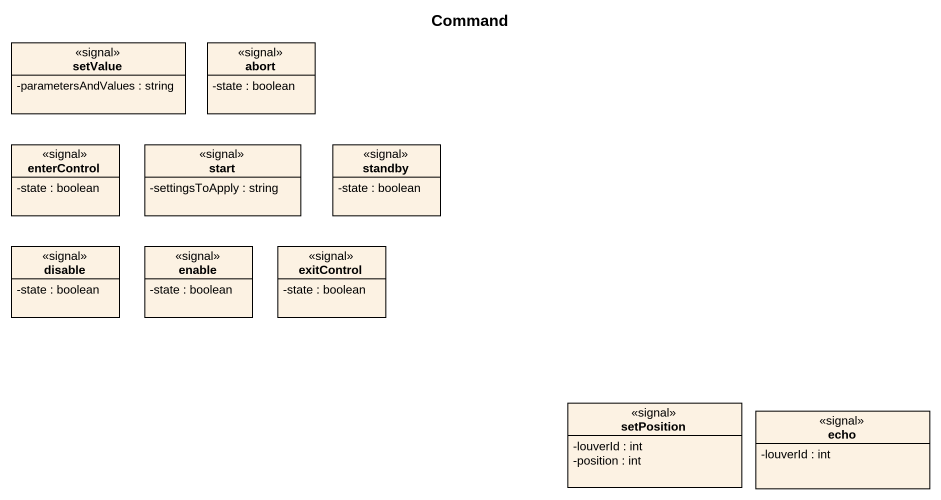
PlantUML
@startuml
title Command
hide circle
hide empty members
skinparam classAttributeIconSize 0
class setValue <<signal>> {
  -parametersAndValues : string
}
class abort <<signal>> {
  -state : boolean
}
class enterControl <<signal>> {
  -state : boolean
}
class "start" as start_ <<signal>> {
  -settingsToApply : string
}
class standby <<signal>> {
  -state : boolean
}
class disable <<signal>> {
  -state : boolean
}
class enable <<signal>> {
  -state : boolean
}
class exitControl <<signal>> {
  -state : boolean
}
class setPosition <<signal>> {
  -louverId : int
  -position : int
}
class echo <<signal>> {
  -louverId : int
}
@enduml
